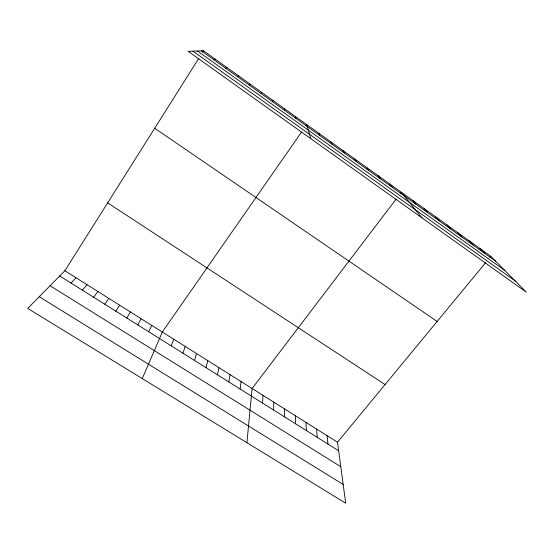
<?xml version="1.0" encoding="UTF-8"?>
<svg xmlns="http://www.w3.org/2000/svg" width="554" height="554" viewBox="0 0 554 554"><rect width="100%" height="100%" fill="white"/><g stroke="black" fill="none" stroke-linecap="round" stroke-linejoin="round"><path stroke-width="0.83" d="M284.618 416.913L284.624 408.963M284.313 110.121L284.32 108.584M273.607 410.008L273.849 402.183M262.527 403.07L263.005 395.362M246.918 442.694L252.098 388.506L396.193 199.011M240.145 389.046L241.122 381.602M228.85 381.962L230.076 374.649M217.48 374.836L218.955 367.662M272.707 101.825L273.004 100.489M206.04 367.669L207.771 360.626M194.523 360.453L196.511 353.549M182.931 353.189L185.188 346.423M171.262 345.876L173.783 339.249M142.26 378.59L162.308 332.033L301.605 131.977M148.694 331.735L151.741 325.385M261.024 93.474L261.613 92.345M137.808 324.914L141.104 318.695M126.852 318.044L130.405 311.964M485.602 262.7L337.511 442.224L345.689 503.205L27.7 308.412L64.866 270.747L198.602 58.627M202.639 52.221L203.533 50.795L490.858 256.329L526.3 292.138L188.138 51.328L203.533 50.795M115.834 311.14L119.643 305.199M305.794 125.952L306.729 124.615L310.78 138.659M104.741 304.194L108.819 298.391M400.293 193.623L401.318 192.28L422.016 217.874M93.584 297.2L97.926 291.543M489.805 257.603L490.858 256.329M82.366 290.164L86.971 284.652M71.071 283.094L75.953 277.72M249.265 85.067L250.152 84.146M237.431 76.604L238.615 75.891M225.513 68.087L226.995 67.581M213.512 59.507L215.305 59.216M39.223 296.729L343.168 484.452M50.068 285.746L340.786 466.69M59.707 275.968L338.653 450.776M64.866 270.747L337.511 442.224M107.663 202.861L385.085 384.545M154.711 128.237L437.134 321.459M197.466 51.01L504.95 270.567M192.972 51.162L515.289 281.017M201.434 50.871L495.761 261.287M479.923 248.511L484.591 253.296M468.919 240.637L473.338 245.256M457.846 232.715L462.008 237.154M446.69 224.737L450.603 228.996M435.465 216.704L439.114 220.79M424.156 208.616L427.543 212.514M412.772 200.472L415.902 204.191M389.774 184.025L392.357 187.363M378.16 175.708L380.459 178.859M366.457 167.343L368.479 170.293M354.678 158.915L356.416 161.671M342.815 150.432L344.263 152.98M330.87 141.886L332.026 144.234M318.841 133.279L319.7 135.418M295.559 116.624L295.836 118.362M327.061 435.652L327.982 444.086M316.549 429.038L317.248 437.355M305.974 422.39L306.438 430.583M295.33 415.694L295.566 423.768"/></g></svg>
